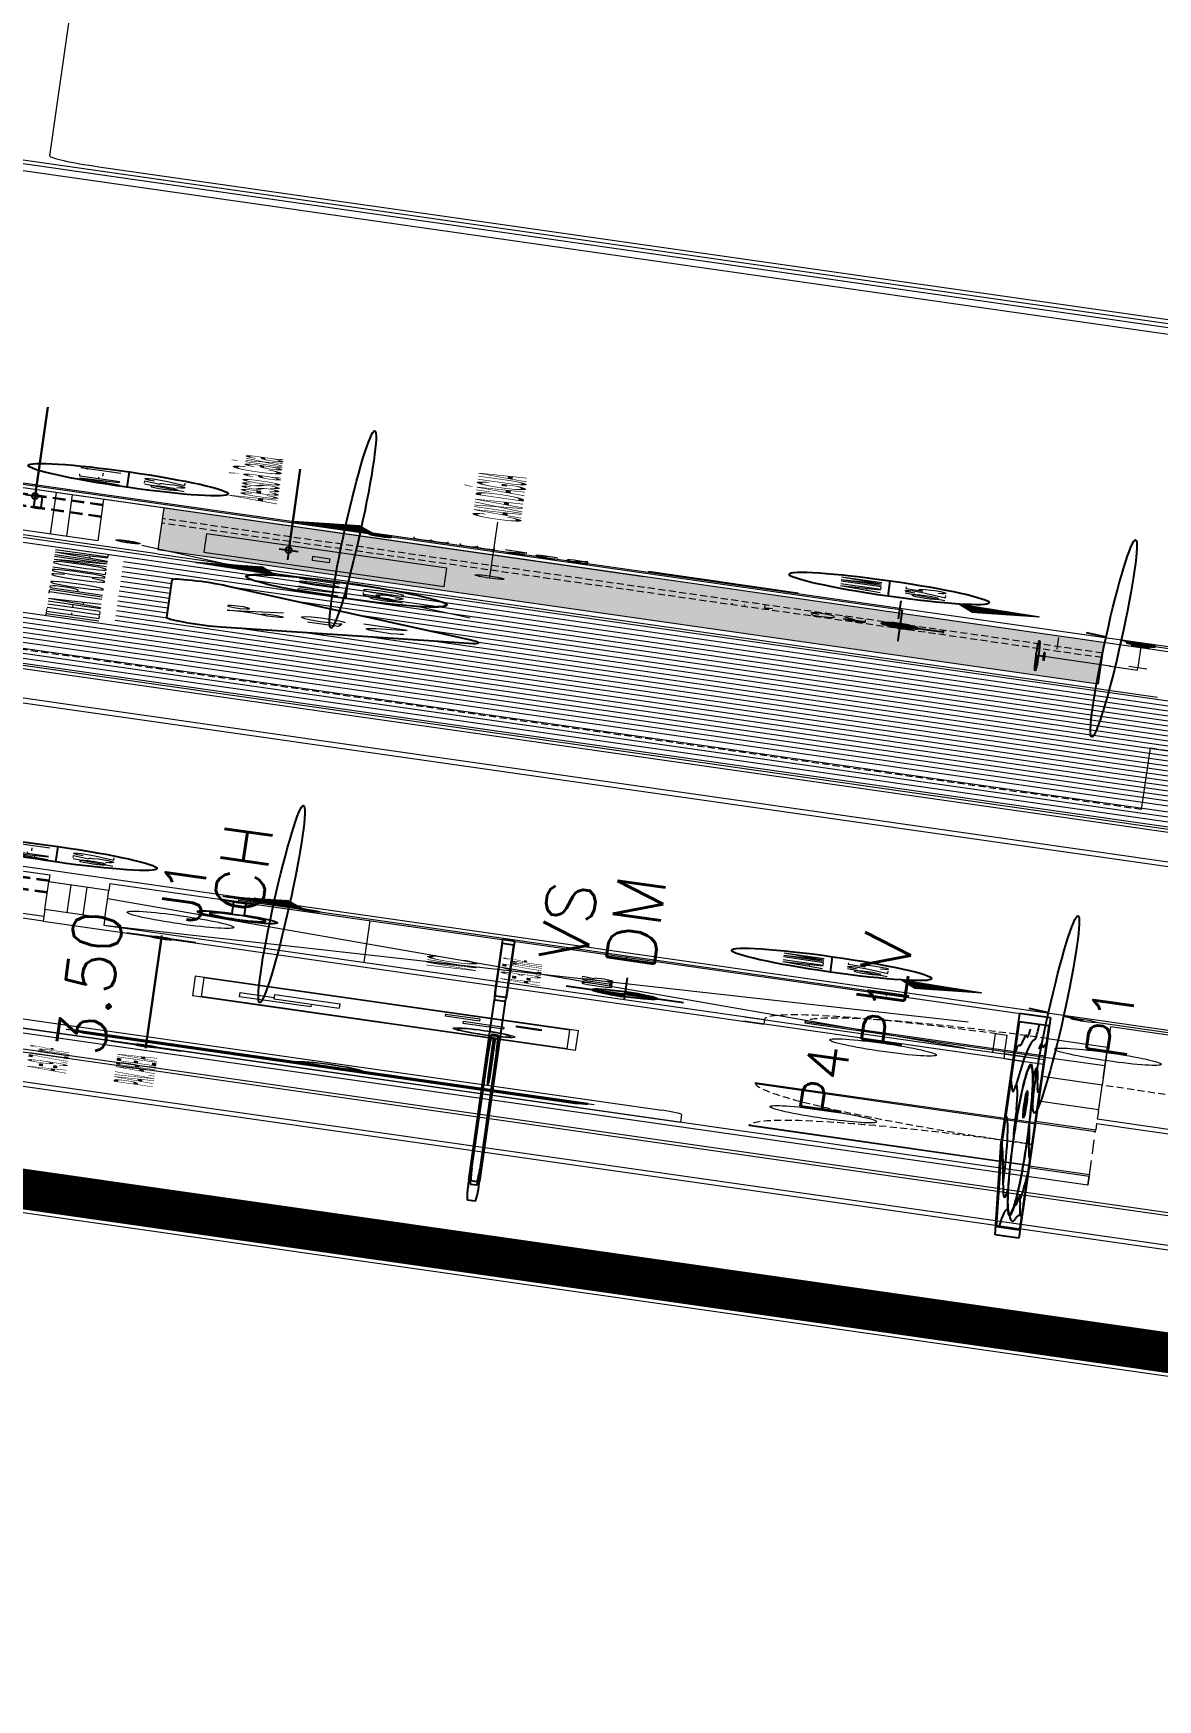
# Model space of a CAD drawing. Header units: millimetres. Extents: x -361192058 to 101130107379, y -14071650034 to 19218552450.
# Drawn here: x -137356.9 to -137191.7, y 42079.4 to 42324.3 of the extents above; entities that cross this region are included whole.
import ezdxf
from ezdxf.enums import TextEntityAlignment as Align

# ---------------------------------------------------------------- set-up
doc = ezdxf.new("R2010")
doc.units = ezdxf.units.MM
doc.header["$LTSCALE"] = 0.5
doc.linetypes.add('HIDDEN', pattern=[0.375, 0.25, -0.125])
doc.linetypes.add('HIDDEN2', pattern=[0.1875, 0.125, -0.0625])
for name, color, linetype in [('02', 2, 'Continuous'), ('08', 8, 'Continuous'), ('3', 3, 'Continuous'), ('ARCO', 7, 'HIDDEN2'), ('CONEXAO_AG_FRIA', 3, 'Continuous'), ('CONEXAO_ESGOTO', 7, 'Continuous'), ('CONEXÃO_HIDRÁULICA', 2, 'Continuous'), ('COTAS', 7, 'Continuous'), ('DETALHE_CONEXAO_EG', 3, 'Continuous'), ('DIVERSOS', 4, 'Continuous'), ('ESQUADRIA', 3, 'Continuous'), ('ESQUADRIAS', 3, 'Continuous'), ('HATCH', 8, 'Continuous'), ('JANELAS_INTERNO', 2, 'Continuous'), ('MOBIL-I', 251, 'Continuous'), ('parede', 2, 'Continuous'), ('PISO', 8, 'Continuous'), ('PORTAS', 3, 'Continuous'), ('proj', 8, 'HIDDEN'), ('PROJEÇÃO', 8, 'HIDDEN2'), ('projeção 02', 7, 'HIDDEN2'), ('SIMBOLOS_AGUA', 3, 'Continuous'), ('texto pequeno', 3, 'Continuous'), ('TEXTO2', 3, 'Continuous'), ('tubulação esg', 4, 'Continuous'), ('TUBULAÇÃO_HIDRÁULICA', 5, 'Continuous'), ('TXT_0', 7, 'Continuous')]:
    doc.layers.add(name, color=color, linetype=linetype)
doc.styles.add('ADITIVOCAD', font='ROMANS.shx')
doc.styles.add('ROMANS', font='romans', dxfattribs={"height": 0.1})
doc.styles.add('SANSSERIF', font='sas_____.pfb', dxfattribs={"height": 1})
doc.styles.get("Standard").update_dxf_attribs({"font": 'txt.shx', "height": 0.12})
doc.dimstyles.new('ESCALA50', dxfattribs={"dimtxt": 0.1, "dimasz": 0.06, "dimexe": 0.18, "dimexo": 0.06, "dimgap": 0.1, "dimtad": 1, "dimzin": 4, "dimdsep": 46, "dimtxsty": 'Standard', "dimblk1": 'BOLA', "dimblk2": 'BOLA', "dimsah": 1, "dimcen": -0.06, "dimse1": 1, "dimse2": 1, "dimclrd": 7, "dimclrt": 3, "dimadec": 0, "dimazin": 0, "dimtfac": 1, "dimtix": 1, "dimtmove": 0, "dimatfit": 3, "dimldrblk": 'BOLA', "dimfxl": 0, "dimtolj": 1, "dimtzin": 4, "dimarcsym": 0})

# ---------------------------------------------------------------- blocks, each defined once
blk = doc.blocks.new('ADC_SETA3')
blk.add_lwpolyline([(-0.3034, 0), (0.3034, 0, 0.668179), (0.3317, 0.0683), (0.0283, 0.3746, 0.414214), (-0.0283, 0.3746), (-0.3317, 0.0683, 0.668179), (-0.3034, 0), (-0.3034, 0)], format="xyb")
blk = doc.blocks.new('BOLA')
for p, q in [((0, -1.435), (0, 1.435)), ((-1.435, 0), (1.435, 0))]:
    blk.add_line(p, q)
blk.add_circle((0, 0), 0.452)
blk = doc.blocks.new('ESCADA')
at = {"layer": '08', "linetype": 'HIDDEN'}
for p, q in [((-0.22, 0.91), (-0.22, 0.6222)), ((-0.2, 0.91), (-0.2, 0.6222)), ((0.2, 0.91), (0.2, 0.6222)), ((0.22, 0.91), (0.22, 0.6222)), ((-0.2, 0.7422), (0.2, 0.7422)), ((-0.2, 0.7222), (0.2, 0.7222)), ((-0.22, 0.6222), (-0.2, 0.6222)), ((0.2, 0.6222), (0.22, 0.6222))]:
    blk.add_line(p, q, dxfattribs=at)
for points in [[(-0.21, 0.7222, 1), (-0.21, 0.7422, 1)], [(0.21, 0.7222, -1), (0.21, 0.7422, -1)]]:
    blk.add_lwpolyline(points, format="xyb", close=True, dxfattribs=at)
for centre in [(-0.21, 0.7322), (0.21, 0.7322)]:
    blk.add_circle(centre, 0.0175, dxfattribs=at)
for radius, start, end in [(0.37, 126.4837, 53.5163), (0.35, 128.9448, 51.0552)]:
    blk.add_arc((0, 0.35), radius, start, end, dxfattribs=at)
blk = doc.blocks.new('Adh_hicol0')
for radius in [0.559, 0.515]:
    blk.add_circle((0, 0), radius)
blk = doc.blocks.new('Adh_cx_j90c')
h = blk.add_hatch()
h.set_pattern_fill('_U', color=256, scale=0.003, angle=45, style=0, double=1)
h.set_pattern_definition([(45, (-6.0733674, -5.0413484), (-0.0021213203, 0.0021213203), []), (135, (-6.0733674, -5.0413484), (-0.0021213203, -0.0021213203), [])])
h.paths.add_polyline_path([(-0.017, 0, 1), (0.017, 0, 1)])
blk.add_lwpolyline([(-0.068, 0.0225), (-0.068, -0.0225), (-0.068, 0), (-0.0359, 0)])
for radius in [0.0359, 0.017]:
    blk.add_circle((0, 0), radius)
blk = doc.blocks.new('ADH_TOR_BOIA')
for points in [[(-0.0103, 0, 1), (0.0103, 0, 1)], [(0.1812, 0), (0.2562, 0, 1)]]:
    blk.add_hatch(color=256).paths.add_polyline_path(points)
blk.add_line((0.0103, 0), (0.2562, 0))
for centre, radius in [((0, 0), 0.0103), ((0.2187, 0), 0.0375)]:
    blk.add_circle(centre, radius)
blk = doc.blocks.new('Adh_acs_rg')
h = blk.add_hatch()
h.set_pattern_fill('_U', color=256, scale=0.002, angle=45, style=0, double=1)
h.set_pattern_definition([(45, (-7.4131718, -5.1711377), (-0.00141421356, 0.00141421356), []), (135, (-7.4131718, -5.1711377), (-0.00141421356, -0.00141421356), [])])
h.paths.add_polyline_path([(-0.046, 0, 1), (0.046, 0, 1)])
for p, q in [((0.0525, 0.1082), (-0.0525, 0.1082)), ((0, 0.046), (0, 0.1082)), ((-0.078, 0.0225), (-0.078, -0.0225)), ((0.078, -0.0225), (0.078, 0.0225)), ((-0.078, 0), (-0.046, 0)), ((0.046, 0), (0.078, 0))]:
    blk.add_line(p, q)
blk.add_circle((0, 0), 0.046)
blk = doc.blocks.new('Adh_BalaoAf')
for p, q in [((0, 0), (0.65, 0)), ((1.8, 0), (1.15, 0))]:
    blk.add_line(p, q)
blk.add_circle((0.9, 0), 0.25)
blk = doc.blocks.new('Adh_Afn')
blk.add_line((-0.25, 0), (0.25, 0))
blk.add_circle((0, 0), 0.25)
at = {"flags": 8}
for tag, p in [('$AF', (0, 0.0703)), ('$DIAM', (0, -0.0909))]:
    blk.add_attdef(tag, text='', height=0.1, dxfattribs=at).set_placement(p, align=Align.MIDDLE)
blk = doc.blocks.new('j90')
at = {"layer": 'CONEXÃO_HIDRÁULICA'}
for p, q in [((-0.075, -0.0225), (-0.075, 0.0225)), ((-0.075, 0), (0, 0)), ((0, 0), (0, -0.075)), ((-0.0225, -0.075), (0.0225, -0.075))]:
    blk.add_line(p, q, dxfattribs=at)
blk = doc.blocks.new('ADC_CHUVEIRO')
for p, q in [((0, 0.045), (0, -0.045)), ((0.03, 0.015), (0, 0.045)), ((0.395, 0.015), (0.03, 0.015)), ((0.03, -0.015), (0.03, 0.015)), ((0, -0.045), (0.03, -0.015)), ((0.03, -0.015), (0.3953, -0.015))]:
    blk.add_line(p, q)
blk.add_circle((0.494, 0.0009), 0.07)
blk.add_arc((0.494, 0.0009), 0.1, 189.1456, 171.891)
blk = doc.blocks.new('Adc_nivelpl')
h = blk.add_hatch()
h.set_pattern_fill('_U', color=256, scale=0.005, angle=45, style=0, double=1)
h.set_pattern_definition([(45, (-5.8772514, -3.5161936), (-0.003535534, 0.003535534), []), (135, (-5.8772514, -3.5161936), (-0.003535534, -0.003535534), [])])
h.paths.add_polyline_path([(0.1954, -0.0865, 0.414214), (0.0865, -0.1954), (0.1954, -0.1954)])
h.paths.add_polyline_path([(0.1954, -0.1954), (0.1954, -0.3043, 0.414214), (0.3043, -0.1954)])
for p, q in [((0.1954, 0), (0.1954, -0.3908)), ((0.8958, -0.1954), (0, -0.1954))]:
    blk.add_line(p, q)
blk.add_circle((0.1954, -0.1954), 0.1089)
at = {"flags": 8}
blk.add_attdef('NIVEL', (0.3642, -0.1501), '', height=0.1, dxfattribs=at)
blk = doc.blocks.new('ADC_VASO_02')
blk.add_lwpolyline([(-0.175, 0.15), (-0.175, 0.6, -0.414214), (-0.125, 0.65), (0.125, 0.65, -0.414214), (0.175, 0.6), (0.175, 0.1496)], format="xyb")
for points in [[(0.1388, 0.2754, -0.414214), (0.0988, 0.2354), (-0.0948, 0.2354, -0.414214), (-0.1348, 0.2754), (-0.1348, 0.5704, -0.414214), (-0.0948, 0.6104), (0.0988, 0.6104, -0.414214), (0.1388, 0.5704)], [(0.1303, 0.2754, -0.414214), (0.0988, 0.2439), (-0.0948, 0.2439, -0.414214), (-0.1263, 0.2754), (-0.1263, 0.5704, -0.414214), (-0.0948, 0.6019), (0.0988, 0.6019, -0.414214), (0.1303, 0.5704)], [(-0.17, 0.15, 0.414214), (-0.2, 0.12), (-0.2, 0), (0.2, 0), (0.2, 0.12, 0.414214), (0.17, 0.15)], [(-0.17, 0.14, 0.414214), (-0.19, 0.12), (-0.19, 0.01), (0.19, 0.01), (0.19, 0.12, 0.414214), (0.17, 0.14)]]:
    blk.add_lwpolyline(points, format="xyb", close=True)
blk.add_lwpolyline([(0.0363, 0.2439), (0.0363, 0.3375), (-0.0344, 0.3375), (-0.0344, 0.2439)])
blk.add_arc((0.0009, 0.3215), 0.0388, 24.3951, 155.6049)
blk = doc.blocks.new('ADC_LAV_05')
for p, q in [((0, 0), (0, 0.55)), ((0, 0.55), (0.7704, 0.55)), ((0.7704, 0.55), (1, 0.3206)), ((0.02, 0.53), (0.7621, 0.53)), ((0.02, 0.02), (0.02, 0.53)), ((0.7621, 0.53), (0.98, 0.3123)), ((0.98, 0.02), (0.98, 0.3123)), ((1, 0), (1, 0.3206)), ((0, 0), (1, 0)), ((0.02, 0.02), (0.98, 0.02))]:
    blk.add_line(p, q)
for points in [[(0.4062, 0.1206, 0.083485), (0.4944, 0.1354, 0.090959), (0.566, 0.1759, 0.104004), (0.6157, 0.239, 0.115577), (0.6322, 0.3095, 0.115577), (0.6157, 0.38, 0.104004), (0.566, 0.443, 0.090959), (0.4944, 0.4835, 0.083485), (0.4062, 0.4983, 0.083485), (0.3179, 0.4835, 0.090959), (0.2463, 0.443, 0.104004), (0.1966, 0.38, 0.115577), (0.1801, 0.3095, 0.115577), (0.1966, 0.239, 0.104004), (0.2463, 0.1759, 0.090959), (0.3179, 0.1354, 0.083485)], [(0.4062, 0.1248, 0.083485), (0.493, 0.1394, 0.090959), (0.5633, 0.1791, 0.104004), (0.6119, 0.2408, 0.115577), (0.628, 0.3095, 0.115577), (0.6119, 0.3781, 0.104004), (0.5633, 0.4398, 0.090959), (0.493, 0.4795, 0.083485), (0.4062, 0.4941, 0.083485), (0.3193, 0.4795, 0.090959), (0.249, 0.4398, 0.104004), (0.2004, 0.3781, 0.115577), (0.1843, 0.3095, 0.115577), (0.2004, 0.2408, 0.104004), (0.249, 0.1791, 0.090959), (0.3193, 0.1394, 0.083485)]]:
    blk.add_lwpolyline(points, format="xyb", close=True)
for radius in [0.0339, 0.025]:
    blk.add_circle((0.4055, 0.2206), radius)
for centre, radius, start, end in [((0.0559, 1.3962), 0.9039, 267.7229, 278.9638), ((0.2875, -0.0718), 0.5823, 78.2401, 98.9638), ((0.4995, 0.9177), 0.4342, 269.3247, 295.8903), ((0.76, 0.3809), 0.1624, 113.3641, 115.8903), ((0.2201, 0.1636), 0.3026, 106.3243, 131.3792), ((0.0552, 0.402), 0.0926, 41.3487, 101.8141), ((0.1665, 0.4999), 0.0556, 221.3487, 297.4318), ((0.2605, 0.3465), 0.1245, 78.9955, 123.3333), ((0.6508, 0.2793), 0.1756, 56.1908, 116.2902), ((1.1381, 1.007), 0.7001, 236.1908, 255.5369), ((0.9639, 0.4778), 0.2217, 193.7216, 269.9715), ((0.0206, 0.2349), 0.1168, 49.9343, 90.2724), ((0.3586, 0.6369), 0.4085, 229.9343, 244.0853), ((0.5983, 0.255), 0.0641, 344.5869, 58.1135), ((0.6184, 0.1896), 0.0639, 49.2661, 86.8336), ((0.7799, 0.3241), 0.1475, 215.7175, 274.1895), ((0.0641, 0.1144), 0.0713, 44.7702, 118.1843), ((0.363, 0.8774), 0.8206, 280.1922, 301.4107), ((0.8604, 0.032), 0.1609, 66.126, 115.6626), ((0.9822, 0.3072), 0.1401, 246.126, 269.1113), ((0.2056, 0.2549), 0.1281, 224.7702, 306.3582), ((0.8722, 0.3475), 0.2696, 267.8834, 293.5615), ((-0.0155, 0.2328), 0.1744, 281.75, 286.3843), ((0.0957, -0.1456), 0.22, 78.1029, 106.3843), ((0.1688, 0.2014), 0.1346, 258.1029, 296.1994), ((0.4585, -0.1421), 0.2131, 111.0015, 130.4729), ((0.3613, 0.8866), 0.83, 271.4321, 280.1922), ((0.6495, -0.0622), 0.1173, 74.3079, 124.9939), ((0.688, 0.2406), 0.19, 267.9474, 289.2677), ((0.8511, -0.2259), 0.3042, 87.8834, 109.2677)]:
    blk.add_arc(centre, radius, start, end)
for points in [[(0.2584, 0.4524), (0.2647, 0.4406), (0.2777, 0.465), (0.2797, 0.4531)], [(0.2777, 0.465), (0.2797, 0.4531), (0.2886, 0.471), (0.2899, 0.4611)], [(0.2886, 0.471), (0.2899, 0.4611), (0.3035, 0.4779), (0.2965, 0.4664)], [(0.3035, 0.4779), (0.2965, 0.4664), (0.3178, 0.4833), (0.3049, 0.4731)], [(0.2049, 0.3949), (0.2213, 0.3828), (0.2176, 0.4133), (0.2336, 0.4041)], [(0.2176, 0.4133), (0.2336, 0.4041), (0.231, 0.4287), (0.2403, 0.4137)], [(0.231, 0.4287), (0.2403, 0.4137), (0.2433, 0.4404), (0.2513, 0.4271)], [(0.2433, 0.4404), (0.2513, 0.4271), (0.2584, 0.4524), (0.2647, 0.4406)], [(0.19, 0.3646), (0.2108, 0.3551), (0.1966, 0.38), (0.2152, 0.3688)], [(0.1966, 0.38), (0.2152, 0.3688), (0.2049, 0.3949), (0.2213, 0.3828)], [(0.1808, 0.324), (0.205, 0.3144), (0.1821, 0.3345), (0.2054, 0.3236)], [(0.1821, 0.3345), (0.2054, 0.3236), (0.1859, 0.352), (0.2075, 0.3406)], [(0.1859, 0.352), (0.2075, 0.3406), (0.19, 0.3646), (0.2108, 0.3551)], [(0.1801, 0.311), (0.2052, 0.3059), (0.1808, 0.324), (0.205, 0.3144)], [(0.1806, 0.2975), (0.2057, 0.2976), (0.1801, 0.311), (0.2052, 0.3059)], [(0.1813, 0.2898), (0.2072, 0.2867), (0.1806, 0.2975), (0.2057, 0.2976)], [(0.1847, 0.2717), (0.2109, 0.2698), (0.1816, 0.2882), (0.2076, 0.2844)], [(0.1894, 0.2561), (0.2133, 0.2622), (0.1847, 0.2717), (0.2109, 0.2698)], [(0.1979, 0.2364), (0.216, 0.2547), (0.1894, 0.2561), (0.2133, 0.2622)], [(0.2064, 0.2215), (0.2209, 0.2436), (0.1979, 0.2364), (0.216, 0.2547)], [(0.2176, 0.2056), (0.222, 0.2413), (0.2064, 0.2215), (0.2209, 0.2436)], [(0.2303, 0.1909), (0.2314, 0.2247), (0.2176, 0.2056), (0.222, 0.2413)], [(0.2433, 0.1785), (0.2403, 0.2118), (0.2303, 0.1909), (0.2314, 0.2247)], [(0.2571, 0.1674), (0.2482, 0.202), (0.2433, 0.1785), (0.2403, 0.2118)], [(0.2632, 0.1631), (0.2567, 0.1927), (0.2571, 0.1674), (0.2482, 0.202)], [(0.2742, 0.156), (0.2627, 0.1868), (0.2632, 0.1631), (0.2567, 0.1927)], [(0.2851, 0.1498), (0.2729, 0.1778), (0.2742, 0.156), (0.2627, 0.1868)], [(0.2956, 0.1445), (0.2839, 0.1687), (0.2851, 0.1498), (0.2729, 0.1778)], [(0.3256, 0.1339), (0.2928, 0.1613), (0.2956, 0.1445), (0.2839, 0.1687)], [(0.2966, 0.144), (0.3256, 0.1339), (0.2964, 0.1441), (0.3254, 0.133)], [(0.2964, 0.1441), (0.3254, 0.133), (0.3256, 0.1339), (0.3279, 0.1322)]]:
    blk.add_solid(points)
blk = doc.blocks.new('*D1652')
at = {"layer": 'Defpoints', "color": 0, "transparency": 16777216}
for p in [(4235.5794, 2469.3491), (4235.5794, 2469.3491), (4239.0794, 2469.3491)]:
    blk.add_point(p, dxfattribs=at)
at = {"layer": 'DIVERSOS', "color": 7, "lineweight": -2, "transparency": 16777216}
blk.add_line((4239.0194, 2469.3491), (4235.6394, 2469.3491), dxfattribs=at)
at = {"layer": 'DIVERSOS', "color": 7, "lineweight": -2, "transparency": 16777216, "xscale": 0.06, "yscale": 0.06, "zscale": 0.06, "rotation": 180}
blk.add_blockref('BOLA', (4235.5794, 2469.3491), dxfattribs=at)
at = {"layer": 'DIVERSOS', "color": 7, "lineweight": -2, "transparency": 16777216, "xscale": 0.06, "yscale": 0.06, "zscale": 0.06}
blk.add_blockref('BOLA', (4239.0794, 2469.3491), dxfattribs=at)
at = {"layer": 'DIVERSOS', "color": 3, "lineweight": 18, "transparency": 16777216, "insert": (4237.3294, 2469.5091), "char_height": 0.12, "attachment_point": 5}
blk.add_mtext('\\A1;3.50', dxfattribs=at)
blk = doc.blocks.new('APROVADO QUADRA 21.2 MBVII')
at = {"layer": 'DIVERSOS', "lineweight": 18}
h = blk.add_hatch(dxfattribs=at)
h.set_pattern_fill('AR-CONC', color=8, scale=0.002, style=0)
h.set_pattern_definition([(50, (2881.668, 1171.2343), (0.36436934, -0.03187817), [0.0381, -0.4191]), (355, (2881.668, 1171.2343), (-0.07048565, 0.382113286), [0.03048, -0.33528]), (100.451, (2881.69837, 1171.23164), (0.293885003, 0.350233376), [0.03238, -0.35618]), (46.1842, (2881.668, 1171.3359), (0.54215808, -0.08408466), [0.05715, -0.62865]), (96.6356, (2881.7132, 1171.3289), (0.47480847, 0.49485111), [0.04857, -0.53427]), (351.184, (2881.668, 1171.3359), (0.47480921, 0.49485024), [0.04572, -0.50292]), (21, (2881.7188, 1171.3105), (0.30322976, -0.204531037), [0.0381, -0.4191]), (326, (2881.7188, 1171.3105), (0.12360406, 0.36837593), [0.03048, -0.33528]), (71.4514, (2881.74407, 1171.29346), (0.42683298, 0.163845715), [0.03238, -0.35618]), (37.5, (2881.668, 1171.2343), (0.0061772065, 0.169110078), [0, -0.331216, 0, -0.34036, 0, -0.33655]), (7.5, (2881.668, 1171.2343), (0.133639325, 0.20036115), [0, -0.194056, 0, -0.323596, 0, -0.12827]), (327.5, (2881.55472, 1171.2343), (0.27118119, -0.011457488), [0, -0.127, 0, -0.39624, 0, -0.52578]), (317.5, (2881.50392, 1171.2343), (0.296258363, 0.050852982), [0, -0.1651, 0, -0.263144, 0, -0.37338])])
h.paths.add_polyline_path([(4252.7712, 2469.4943), (4252.7712, 2467.1443), (4251.4212, 2467.1443), (4251.4212, 2469.4943)])
edge = h.paths.add_edge_path(flags=17)
edge.add_line((4252.7712, 2469.4943), (4252.5462, 2469.4943))
at = {"layer": 'HATCH', "lineweight": 18}
h = blk.add_hatch(dxfattribs=at)
h.set_pattern_fill('LINE,_O', color=256, scale=0.001, angle=337.2881)
h.set_pattern_definition([(337.28811485, (2017.747257, 2332.3506027), (0.0012258592473, 0.002928804211), [])])
h.paths.add_polyline_path([(4251.3472, 2469.2324), (4251.1839, 2469.3985), (4251.1449, 2469.197)])
h = blk.add_hatch(dxfattribs=at)
h.set_pattern_fill('LINE,_O', color=256, scale=0.001, angle=-21.5112)
h.set_pattern_definition([(338.48882318, (2010.6113176, 2285.3954518), (0.001164217631, 0.002953848728), [])])
h.paths.add_polyline_path([(4240.8524, 2469.0518), (4240.6858, 2469.2145), (4240.651, 2469.0121)])
h = blk.add_hatch(dxfattribs=at)
h.set_pattern_fill('LINE,_O', color=256, scale=0.001, angle=-21.5112)
h.set_pattern_definition([(338.48882318, (2022.846476, 2285.3521848), (0.001164217631, 0.002953848728), [])])
h.paths.add_polyline_path([(4253.0876, 2469.0086), (4252.9209, 2469.1712), (4252.8862, 2468.9689)])
h = blk.add_hatch(dxfattribs=at)
h.set_pattern_fill('LINE,_O', color=256, scale=0.001, angle=157.2881)
h.set_pattern_definition([(157.28811485, (6474.508821, 2604.3688427), (-0.0012258592473, -0.002928804211), [])])
h.paths.add_polyline_path([(4240.9089, 2467.487), (4241.0721, 2467.3209), (4241.1111, 2467.5225)])
h = blk.add_hatch(dxfattribs=at)
h.set_pattern_fill('LINE,_O', color=256, scale=0.001, angle=157.2881)
h.set_pattern_definition([(157.28811485, (6486.7229517, 2604.3593974), (-0.0012258592473, -0.002928804211), [])])
h.paths.add_polyline_path([(4253.1231, 2467.4776), (4253.2863, 2467.3115), (4253.3253, 2467.513)])
at = {"color": 8, "lineweight": 18}
for p, q in [((4239.3425, 2467.7443), (4239.3125, 2467.7443)), ((4239.3125, 2467.7443), (4239.3125, 2467.1443)), ((4239.3425, 2467.1443), (4239.3425, 2467.7443)), ((4239.3125, 2467.1443), (4239.3425, 2467.1443))]:
    blk.add_line(p, q, dxfattribs=at)
at = {"layer": '02', "color": 8, "lineweight": 18}
for p, q in [((4239.8294, 2467.2743), (4239.2294, 2467.2743)), ((4239.2294, 2467.2443), (4239.8294, 2467.2443)), ((4239.8294, 2467.2443), (4239.8294, 2467.2743)), ((4247.6212, 2466.9943), (4249.6212, 2466.9943))]:
    blk.add_line(p, q, dxfattribs=at)
at = {"layer": '02', "lineweight": 18}
blk.add_lwpolyline([(4229.7208, 2438.8395), (4290.9208, 2438.8395), (4290.9208, 2483.3895), (4229.7208, 2483.3895)], close=True, dxfattribs=at)
at = {"layer": '02', "lineweight": 18, "const_width": 0.1}
blk.add_lwpolyline([(4230.4708, 2439.5895), (4290.1708, 2439.5895), (4290.1708, 2482.6395), (4230.4708, 2482.6395)], close=True, dxfattribs=at)
at = {"layer": '02', "color": 5, "lineweight": 18}
for centre, radius in [((4240.6322, 2468.9977), 0.0284), ((4240.6515, 2467.0628), 0.0313)]:
    blk.add_circle(centre, radius, dxfattribs=at)
at = {"layer": 'ARCO', "color": 8, "lineweight": 18}
for centre, radius, start, end in [((4239.2294, 2467.2443), 0.6, 360, 90), ((4239.3125, 2467.1443), 0.6, 360, 90), ((4237.8794, 2466.9943), 0.8, 270, 0)]:
    blk.add_arc(centre, radius, start, end, dxfattribs=at)
at = {"layer": 'CONEXAO_ESGOTO', "lineweight": 18}
for p, q in [((4252.9437, 2467.9105), (4252.9437, 2468.2848)), ((4252.7144, 2467.2577), (4252.3401, 2467.2577))]:
    blk.add_line(p, q, dxfattribs=at)
for points in [[(4252.9437, 2468.2848), (4252.9061, 2468.1087), (4252.9812, 2468.1087)], [(4252.3401, 2467.2577), (4252.5162, 2467.2202), (4252.5162, 2467.2952)]]:
    blk.add_solid(points, dxfattribs=at)
at = {"layer": 'CONEXÃO_HIDRÁULICA', "lineweight": 18}
blk.add_line((4252.1166, 2467.0759), (4252.1166, 2467.0309), dxfattribs=at)
blk.add_lwpolyline([(4252.0161, 2467.1214), (4252.0611, 2467.1214), (4252.0386, 2467.1214), (4252.0386, 2467.0534), (4252.1166, 2467.0534)], dxfattribs=at)
at = {"layer": 'DETALHE_CONEXAO_EG', "lineweight": 18}
for radius in [0.03, 0.0275]:
    blk.add_circle((4251.5245, 2469.5697), radius, dxfattribs=at)
for centre, radius, start, end in [((4251.5245, 2469.5697), 0.025, 0.1014, 180.0974), ((4251.512, 2469.5641), 0.0137, 24.1256, 156.0732), ((4251.5245, 2469.5697), 0.025, 180.1001, 0.0961), ((4251.537, 2469.5753), 0.0137, 204.1256, 336.0732)]:
    blk.add_arc(centre, radius, start, end, dxfattribs=at)
at = {"layer": 'DIVERSOS', "color": 8, "lineweight": 18}
for p, q in [((4245.9212, 2456.1443), (4245.9212, 2478.7443)), ((4246.0712, 2456.6443), (4246.0712, 2478.7443)), ((4251.4212, 2469.7618), (4252.7712, 2469.7618)), ((4251.4212, 2469.7218), (4252.7712, 2469.7218)), ((4239.4544, 2469.6443), (4240.3544, 2469.6443)), ((4239.4544, 2469.4943), (4240.3544, 2469.4943))]:
    blk.add_line(p, q, dxfattribs=at)
at = {"layer": 'DIVERSOS', "lineweight": 18}
for p, q in [((4251.4829, 2469.5349), (4251.1449, 2469.197)), ((4252.8862, 2468.9689), (4252.9209, 2469.1712)), ((4250.653, 2468.7051), (4250.7914, 2468.8434)), ((4241.1111, 2467.5225), (4241.0721, 2467.3209)), ((4253.3253, 2467.513), (4253.2863, 2467.3115))]:
    blk.add_line(p, q, dxfattribs=at)
for points in [[(4252.8862, 2468.9689), (4253.0876, 2469.0086), (4252.9209, 2469.1712)], [(4241.1111, 2467.5225), (4240.9089, 2467.487), (4241.0721, 2467.3209)], [(4253.3253, 2467.513), (4253.1231, 2467.4776), (4253.2863, 2467.3115)]]:
    blk.add_lwpolyline(points, dxfattribs=at)
at = {"layer": 'DIVERSOS', "color": 8, "lineweight": 18}
blk.add_lwpolyline([(4251.7735, 2469.1118), (4251.9054, 2469.1118), (4251.9054, 2469.0697), (4251.7735, 2469.0697)], close=True, dxfattribs=at)
at = {"layer": 'DIVERSOS', "lineweight": 18}
blk.add_circle((4250.9682, 2469.0202), 0.25, dxfattribs=at)
at = {"layer": 'ESQUADRIA', "color": 8, "lineweight": 18}
for p, q in [((4240.3544, 2469.5893), (4239.4544, 2469.5893)), ((4240.3544, 2469.5493), (4239.4544, 2469.5493))]:
    blk.add_line(p, q, dxfattribs=at)
at = {"layer": 'ESQUADRIAS', "color": 8, "lineweight": 18}
for p, q in [((4252.9212, 2478.7443), (4252.9212, 2463.7443)), ((4247.1212, 2472.7943), (4247.1212, 2466.4943)), ((4251.2712, 2469.4943), (4251.2712, 2470.9443)), ((4251.4212, 2469.6443), (4251.4212, 2470.7943)), ((4252.7712, 2470.7943), (4252.7712, 2468.1443)), ((4252.7712, 2470.1443), (4252.7712, 2468.2943)), ((4252.7712, 2470.1443), (4252.7712, 2468.2943)), ((4252.7712, 2469.6443), (4251.4212, 2469.6443)), ((4252.7712, 2469.6443), (4252.5462, 2469.6443)), ((4251.2712, 2469.4943), (4251.2712, 2466.9943)), ((4252.7712, 2469.4943), (4251.4212, 2469.4943)), ((4251.4212, 2469.4943), (4251.4212, 2467.1443)), ((4252.7712, 2468.1443), (4252.7712, 2464.4443)), ((4252.7712, 2467.1443), (4251.4212, 2467.1443))]:
    blk.add_line(p, q, dxfattribs=at)
blk.add_lwpolyline([(4251.5394, 2468.78), (4252.1394, 2468.78), (4252.1394, 2469.38), (4251.5394, 2469.38)], close=True, dxfattribs=at)
for points in [[(4239.2294, 2467.8943), (4239.2294, 2467.8443), (4239.0794, 2467.8443), (4239.0794, 2467.8943)], [(4239.2294, 2467.1943), (4239.2294, 2467.2443), (4239.0794, 2467.2443), (4239.0794, 2467.1943)], [(4237.8294, 2466.9943), (4237.8794, 2466.9943), (4237.8794, 2467.1443), (4237.8294, 2467.1443)], [(4238.7294, 2466.9943), (4238.6794, 2466.9943), (4238.6794, 2467.1443), (4238.7294, 2467.1443)], [(4239.2625, 2467.1443), (4239.3125, 2467.1443), (4239.3125, 2466.9943), (4239.2625, 2466.9943)], [(4239.9625, 2467.1443), (4239.9125, 2467.1443), (4239.9125, 2466.9943), (4239.9625, 2466.9943)]]:
    blk.add_lwpolyline(points, dxfattribs=at)
at = {"layer": 'HATCH', "color": 8, "lineweight": 18}
for p, q in [((4247.85, 2466.4943), (4247.85, 2478.4943)), ((4248.0087, 2466.4943), (4248.0087, 2478.4943)), ((4248.1675, 2466.4943), (4248.1675, 2478.4943)), ((4248.3262, 2466.4943), (4248.3262, 2478.4943)), ((4248.485, 2466.4943), (4248.485, 2478.4943)), ((4248.6437, 2466.4943), (4248.6437, 2478.4943)), ((4248.8025, 2466.4943), (4248.8025, 2478.4943)), ((4247.1825, 2466.4943), (4247.1825, 2477.3443)), ((4247.3412, 2466.4943), (4247.3412, 2477.3443)), ((4247.5, 2466.4943), (4247.5, 2477.3443)), ((4247.6587, 2466.4943), (4247.6587, 2477.3443)), ((4247.0212, 2472.7943), (4247.0212, 2466.3943)), ((4251.025, 2469.2899), (4251.025, 2472.7486)), ((4251.1837, 2469.2899), (4251.1837, 2472.7486)), ((4248.9612, 2466.4943), (4248.9612, 2469.5737)), ((4249.12, 2466.4943), (4249.12, 2469.5737)), ((4249.2787, 2469.4462), (4249.2787, 2469.5737)), ((4249.4375, 2469.4488), (4249.4375, 2469.5737)), ((4249.5962, 2469.4488), (4249.5962, 2469.5737)), ((4249.755, 2469.4488), (4249.755, 2469.5737)), ((4249.9137, 2469.4488), (4249.9137, 2469.5737)), ((4250.0725, 2469.4488), (4250.0725, 2469.5737)), ((4250.2312, 2469.4488), (4250.2312, 2469.5737)), ((4250.39, 2469.4488), (4250.39, 2469.5737)), ((4250.5487, 2469.4404), (4250.5487, 2469.5737)), ((4250.7075, 2469.2899), (4250.7075, 2469.5737)), ((4250.8662, 2469.2899), (4250.8662, 2469.5737)), ((4249.2787, 2463.1443), (4249.2787, 2469.276)), ((4250.5487, 2469.2899), (4250.5487, 2469.2912)), ((4250.5487, 2463.1443), (4250.5487, 2469.2899)), ((4250.7075, 2463.1443), (4250.7075, 2469.2899)), ((4250.8662, 2463.1443), (4250.8662, 2469.2899)), ((4251.025, 2463.1443), (4251.025, 2469.2899)), ((4251.1837, 2463.1443), (4251.1837, 2469.2899)), ((4249.4375, 2463.1443), (4249.4375, 2469.1157)), ((4250.39, 2463.1443), (4250.39, 2469.1309)), ((4249.5962, 2463.1443), (4249.5962, 2468.9554)), ((4250.2312, 2463.1443), (4250.2312, 2468.9707)), ((4250.0725, 2463.1443), (4250.0725, 2468.8104)), ((4249.755, 2463.1443), (4249.755, 2468.7952)), ((4249.9137, 2463.1443), (4249.9137, 2468.6766)), ((4253.8338, 2468.672), (4252.0489, 2468.672))]:
    blk.add_line(p, q, dxfattribs=at)
blk.add_circle((4252.0489, 2468.672), 0.0364, dxfattribs=at)
at = {"layer": 'JANELAS_INTERNO', "color": 8, "lineweight": 18}
blk.add_line((4235.4294, 2466.9943), (4235.7294, 2466.9943), dxfattribs=at)
at = {"layer": 'MOBIL-I', "color": 8, "lineweight": 18}
for p, q in [((4235.5794, 2469.7684), (4235.5794, 2468.0138)), ((4235.8794, 2469.7184), (4235.8794, 2468.0638)), ((4237.3842, 2468.2955), (4237.3842, 2469.253)), ((4238.0254, 2469.253), (4237.3842, 2469.253)), ((4237.4055, 2468.3169), (4237.4055, 2469.2317)), ((4238.004, 2469.2317), (4237.4055, 2469.2317)), ((4238.004, 2468.3169), (4238.004, 2469.2317)), ((4238.0254, 2468.2955), (4238.0254, 2469.253)), ((4237.5657, 2469.137), (4237.7048, 2469.137)), ((4237.5657, 2468.9592), (4237.5657, 2469.137)), ((4237.7048, 2469.137), (4237.7048, 2469.052)), ((4237.6507, 2468.8896), (4237.6507, 2469.052)), ((4237.6507, 2469.052), (4237.7975, 2469.052)), ((4237.7975, 2469.052), (4237.7975, 2468.8896)), ((4237.6585, 2468.9592), (4237.5735, 2468.9592)), ((4237.8054, 2468.8896), (4237.6585, 2468.8896)), ((4237.8826, 2468.5415), (4237.8826, 2468.6266)), ((4237.8904, 2468.6266), (4237.96, 2468.6266)), ((4237.9521, 2468.6266), (4237.9521, 2468.5415)), ((4237.7357, 2468.5802), (4237.8053, 2468.5802)), ((4237.7357, 2468.4797), (4237.7357, 2468.5802)), ((4237.8053, 2468.5802), (4237.8053, 2468.4797)), ((4237.9521, 2468.5415), (4237.8826, 2468.5415)), ((4237.8053, 2468.4797), (4237.7357, 2468.4797)), ((4237.8594, 2468.4487), (4237.898, 2468.4487)), ((4237.8594, 2468.3869), (4237.8594, 2468.4487)), ((4237.898, 2468.4487), (4237.898, 2468.3869)), ((4237.898, 2468.3869), (4237.8594, 2468.3869)), ((4237.4055, 2468.3169), (4238.004, 2468.3169)), ((4237.3842, 2468.2955), (4238.0254, 2468.2955)), ((4235.8294, 2468.0138), (4235.5794, 2468.0138)), ((4238.9054, 2466.9943), (4240.4099, 2466.9943))]:
    blk.add_line(p, q, dxfattribs=at)
for points in [[(4235.6907, 2469.5042), (4235.7213, 2469.5348), (4235.7213, 2468.2474), (4235.6907, 2468.2779)], [(4235.7213, 2469.5348), (4235.7365, 2469.5348), (4235.7365, 2468.2474), (4235.7213, 2468.2474)], [(4235.7365, 2469.55), (4235.7518, 2469.55), (4235.7518, 2468.2321), (4235.7365, 2468.2321)], [(4235.7518, 2469.5348), (4235.7569, 2469.5348), (4235.7569, 2468.2474), (4235.7518, 2468.2474)]]:
    blk.add_lwpolyline(points, close=True, dxfattribs=at)
for radius in [0.0773, 0.0666]:
    blk.add_circle((4237.5347, 2468.5261), radius, dxfattribs=at)
for centre, radius, start, end in [((4235.7365, 2468.8911), 0.0865, 283.6119, 76.3885), ((4235.7365, 2468.8911), 0.0763, 285.4698, 74.5306), ((4235.8294, 2468.0638), 0.05, 270.0002, 0.0002)]:
    blk.add_arc(centre, radius, start, end, dxfattribs=at)
at = {"layer": 'parede', "color": 8, "lineweight": 18}
for p, q in [((4233.7294, 2456.1443), (4233.7294, 2481.1443)), ((4240.7294, 2481.1443), (4240.7294, 2456.1443)), ((4233.8794, 2456.6443), (4233.8794, 2474.0943)), ((4240.5794, 2470.7943), (4240.5794, 2469.6443)), ((4235.4294, 2466.9943), (4235.4294, 2470.6379)), ((4235.5794, 2467.1443), (4235.5794, 2470.6379)), ((4239.0794, 2469.6443), (4239.0794, 2467.8443)), ((4239.4544, 2469.6443), (4239.0794, 2469.6443)), ((4239.4544, 2469.4943), (4239.4544, 2469.6443)), ((4240.5794, 2469.6443), (4240.3544, 2469.6443)), ((4240.3544, 2469.4943), (4240.3544, 2469.6443)), ((4239.4544, 2469.4943), (4239.2294, 2469.4943)), ((4239.2294, 2469.4943), (4239.2294, 2467.8443)), ((4240.5794, 2469.4943), (4240.3544, 2469.4943)), ((4240.5794, 2469.4943), (4240.5794, 2467.1443)), ((4252.7712, 2469.4943), (4252.5462, 2469.4943)), ((4239.2294, 2467.8443), (4239.0794, 2467.8443)), ((4239.0794, 2467.2443), (4239.0794, 2467.1443)), ((4239.2294, 2467.2443), (4239.0794, 2467.2443)), ((4239.2294, 2467.2443), (4239.2294, 2467.1443)), ((4235.7294, 2467.1443), (4235.5794, 2467.1443)), ((4235.7294, 2467.1443), (4235.7294, 2466.9943)), ((4237.6294, 2467.1443), (4237.2294, 2467.1443)), ((4237.2294, 2467.1443), (4237.2294, 2466.9943)), ((4237.6294, 2467.1443), (4237.7794, 2467.1443)), ((4237.8794, 2467.1443), (4237.7794, 2467.1443)), ((4237.8794, 2466.9943), (4237.8794, 2467.1443)), ((4239.0794, 2467.1443), (4238.6794, 2467.1443)), ((4238.6794, 2466.9943), (4238.6794, 2467.1443)), ((4240.5794, 2467.1443), (4239.2294, 2467.1443)), ((4239.3125, 2467.1443), (4239.3125, 2466.9943)), ((4239.9125, 2467.1443), (4239.9125, 2466.9943)), ((4235.7294, 2466.9943), (4235.4294, 2466.9943)), ((4237.4344, 2466.9943), (4237.2294, 2466.9943)), ((4237.4344, 2466.9943), (4237.4344, 2463.6443)), ((4237.8294, 2466.9943), (4237.5844, 2466.9943)), ((4237.5844, 2466.9943), (4237.5844, 2463.7943)), ((4240.5794, 2466.9943), (4238.6794, 2466.9943)), ((4240.5794, 2466.9943), (4240.5794, 2463.7943))]:
    blk.add_line(p, q, dxfattribs=at)
at = {"layer": 'parede', "color": 7, "lineweight": 18}
for p, q in [((4262.8536, 2478.5592), (4262.8536, 2466.0319)), ((4263.4415, 2469.8965), (4272.4754, 2469.8965)), ((4263.3177, 2469.7728), (4263.3177, 2466.0319))]:
    blk.add_line(p, q, dxfattribs=at)
blk.add_arc((4263.4415, 2469.7728), 0.1238, 90, 180, dxfattribs=at)
at = {"layer": 'PISO', "color": 8, "lineweight": 18}
for p, q in [((4234.9294, 2473.2943), (4234.9294, 2466.4943)), ((4234.8294, 2472.6943), (4234.8294, 2466.3943)), ((4239.0794, 2469.6443), (4239.0794, 2470.7943)), ((4239.2294, 2469.6443), (4239.2294, 2470.7943)), ((4239.2294, 2467.3443), (4240.0794, 2469.4943)), ((4239.2294, 2469.4943), (4240.0794, 2467.3443)), ((4239.2294, 2468.8443), (4240.5794, 2468.8443)), ((4239.0794, 2467.1943), (4239.0794, 2467.8943)), ((4239.2294, 2467.8943), (4239.2294, 2467.1943)), ((4237.8294, 2467.1443), (4238.7294, 2467.1443)), ((4239.9625, 2467.1443), (4239.2625, 2467.1443)), ((4237.8294, 2466.9943), (4238.7294, 2466.9943)), ((4239.2625, 2466.9943), (4239.9625, 2466.9943))]:
    blk.add_line(p, q, dxfattribs=at)
for centre in [(4239.7447, 2469.3089), (4236.4873, 2467.6665), (4238.8821, 2467.5439), (4239.6075, 2466.99)]:
    blk.add_circle(centre, 0.1333, dxfattribs=at)
at = {"layer": 'PORTAS', "color": 8, "lineweight": 18}
for points in [[(4235.7794, 2467.1443), (4235.7794, 2467.8443), (4235.8094, 2467.8443), (4235.8094, 2467.1443)], [(4237.1794, 2467.1443), (4237.1794, 2467.8443), (4237.1494, 2467.8443), (4237.1494, 2467.1443)]]:
    blk.add_lwpolyline(points, close=True, dxfattribs=at)
for points in [[(4235.7294, 2467.1443), (4235.7794, 2467.1443), (4235.7794, 2466.9943), (4235.7294, 2466.9943)], [(4237.2294, 2467.1443), (4237.1794, 2467.1443), (4237.1794, 2466.9943), (4237.2294, 2466.9943)]]:
    blk.add_lwpolyline(points, dxfattribs=at)
at = {"layer": 'proj', "color": 8, "lineweight": 18}
for p, q in [((4235.7794, 2467.1443), (4237.1794, 2467.1443)), ((4235.7794, 2466.9943), (4237.1794, 2466.9943))]:
    blk.add_line(p, q, dxfattribs=at)
at = {"layer": 'PROJEÇÃO', "color": 8, "lineweight": 18}
for centre, start, end in [((4235.7794, 2467.1443), 0, 90), ((4237.1794, 2467.1443), 90, 180)]:
    blk.add_arc(centre, 0.7, start, end, dxfattribs=at)
at = {"layer": 'projeção 02', "color": 8, "lineweight": 18}
for p, q in [((4247.6212, 2466.9943), (4247.6212, 2473.2943)), ((4252.2712, 2467.1443), (4252.2712, 2469.4943)), ((4252.4212, 2467.1443), (4252.4212, 2469.4943)), ((4249.6212, 2466.9943), (4249.6212, 2463.6443))]:
    blk.add_line(p, q, dxfattribs=at)
at = {"layer": 'tubulação esg', "lineweight": 18}
for p, q in [((4263.0727, 2471.8296), (4263.0727, 2466.0319)), ((4263.1939, 2471.8296), (4263.1939, 2466.0319))]:
    blk.add_line(p, q, dxfattribs=at)
at = {"layer": 'TUBULAÇÃO_HIDRÁULICA', "lineweight": 18}
for p, q in [((4252.8674, 2467.6505), (4252.8674, 2476.5659)), ((4240.6294, 2469.1735), (4240.5294, 2469.1735)), ((4240.6294, 2469.1735), (4240.6294, 2467.554)), ((4240.6294, 2468.3537), (4240.5294, 2468.3537)), ((4240.6294, 2468.2037), (4240.5294, 2468.2037)), ((4252.4426, 2467.6505), (4252.8674, 2467.6505)), ((4240.6294, 2467.554), (4240.5294, 2467.554)), ((4252.0386, 2467.1214), (4252.0386, 2467.2867)), ((4252.8657, 2467.0534), (4252.1166, 2467.0534)), ((4252.8657, 2467.0534), (4252.8683, 2456.5728)), ((4240.6516, 2467.0316), (4240.6612, 2456.6556))]:
    blk.add_line(p, q, dxfattribs=at)
at = {"layer": '08', "color": 8, "lineweight": 18, "xscale": 0.9, "yscale": 0.9, "zscale": 0.9, "rotation": 180}
blk.add_blockref('ESCADA', (4240.1951, 2470.4633), dxfattribs=at)
at = {"layer": '3', "color": 8, "lineweight": 18, "xscale": 0.9, "yscale": 0.9, "zscale": 0.9, "rotation": 180}
blk.add_blockref('ESCADA', (4252.3869, 2470.4633), dxfattribs=at)
at = {"layer": 'CONEXÃO_HIDRÁULICA', "lineweight": 18, "xscale": -1, "rotation": 180}
for name, p in [('Adh_acs_rg', (4252.3646, 2467.6505)), ('Adh_cx_j90c', (4252.8657, 2467.0534))]:
    blk.add_blockref(name, p, dxfattribs=at)
at = {"layer": 'COTAS', "lineweight": 18, "rotation": 270.0000000003452}
blk.add_blockref('j90', (4252.8674, 2467.6505), dxfattribs=at)
at = {"layer": 'DIVERSOS', "lineweight": 18}
for p, rotation in [((4240.6322, 2468.9977), 45.00000000000007), ((4252.8674, 2468.9544), 45.00000000000009), ((4240.6515, 2467.0628), 45.00000000000004), ((4252.8657, 2467.0534), 45.00000000000009)]:
    blk.add_blockref('Adh_BalaoAf', p, dxfattribs=dict(at, rotation=rotation))
ref = blk.add_blockref('Adh_Afn', (4241.2686, 2469.6341), dxfattribs=at)
ref.add_attrib('$AF', 'AF-1', dxfattribs={"layer": 'TXT_0', "height": 0.1, "style": 'ADITIVOCAD', "flags": 8}).set_placement((4241.2686, 2469.7043), align=Align.MIDDLE)
ref.add_attrib('$DIAM', '%%C32', dxfattribs={"layer": 'TXT_0', "height": 0.1, "style": 'ADITIVOCAD', "flags": 8}).set_placement((4241.2686, 2469.5432), align=Align.MIDDLE)
ref = blk.add_blockref('Adh_Afn', (4253.5038, 2469.5908), dxfattribs=at)
ref.add_attrib('$AF', 'AF-1', dxfattribs={"layer": 'TXT_0', "height": 0.1, "style": 'ADITIVOCAD', "flags": 8}).set_placement((4253.5038, 2469.6611), align=Align.MIDDLE)
ref.add_attrib('$DIAM', '%%C32', dxfattribs={"layer": 'TXT_0', "height": 0.1, "style": 'ADITIVOCAD', "flags": 8}).set_placement((4253.5038, 2469.4999), align=Align.MIDDLE)
at = {"layer": 'DIVERSOS', "color": 8, "lineweight": 18, "xscale": 2, "yscale": 2, "zscale": 2, "rotation": 180}
blk.add_blockref('ADC_SETA3', (4249.9062, 2469.4488), dxfattribs=at)
at = {"layer": 'DIVERSOS', "lineweight": 18}
ref = blk.add_blockref('Adh_Afn', (4250.9607, 2469.0167), dxfattribs=at)
ref.add_attrib('$AF', 'TV 01', dxfattribs={"layer": 'TXT_0', "height": 0.1, "style": 'ADITIVOCAD', "flags": 8}).set_placement((4250.9607, 2469.0869), align=Align.MIDDLE)
ref.add_attrib('$DIAM', '%%C50', dxfattribs={"layer": 'TXT_0', "height": 0.1, "style": 'ADITIVOCAD', "flags": 8}).set_placement((4250.9607, 2468.9258), align=Align.MIDDLE)
ref = blk.add_blockref('Adh_Afn', (4241.2879, 2467.6992), dxfattribs=at)
ref.add_attrib('$AF', 'ALIM', dxfattribs={"layer": 'TXT_0', "height": 0.1, "style": 'ADITIVOCAD', "flags": 8}).set_placement((4241.2879, 2467.7695), align=Align.MIDDLE)
ref.add_attrib('$DIAM', '%%C25', dxfattribs={"layer": 'TXT_0', "height": 0.1, "style": 'ADITIVOCAD', "flags": 8}).set_placement((4241.2879, 2467.6083), align=Align.MIDDLE)
ref = blk.add_blockref('Adh_Afn', (4253.5021, 2467.6898), dxfattribs=at)
ref.add_attrib('$AF', 'ALIM', dxfattribs={"layer": 'TXT_0', "height": 0.1, "style": 'ADITIVOCAD', "flags": 8}).set_placement((4253.5021, 2467.7601), align=Align.MIDDLE)
ref.add_attrib('$DIAM', '%%C25', dxfattribs={"layer": 'TXT_0', "height": 0.1, "style": 'ADITIVOCAD', "flags": 8}).set_placement((4253.5021, 2467.5989), align=Align.MIDDLE)
at = {"layer": 'MOBIL-I', "color": 8, "lineweight": 18, "xscale": -1}
blk.add_blockref('ADC_CHUVEIRO', (4240.5794, 2469.1693), dxfattribs=at)
at = {"layer": 'MOBIL-I', "color": 8, "lineweight": 18, "rotation": 90}
for name, p in [('ADC_VASO_02', (4240.5794, 2468.4984)), ('ADC_LAV_05', (4240.5794, 2467.1443))]:
    blk.add_blockref(name, p, dxfattribs=at)
at = {"layer": 'SIMBOLOS_AGUA', "lineweight": 18, "rotation": 90}
blk.add_blockref('ADH_TOR_BOIA', (4252.0386, 2467.2867), dxfattribs=at)
at = {"layer": 'TUBULAÇÃO_HIDRÁULICA', "lineweight": 18, "xscale": 0.05000000000000071, "yscale": 0.05000000000000071, "zscale": 0.05000000000000071}
for p in [(4252.8674, 2468.9544), (4252.8657, 2467.0534)]:
    blk.add_blockref('Adh_hicol0', p, dxfattribs=at)
at = {"layer": 'TXT_0', "color": 8, "lineweight": 18}
ref = blk.add_blockref('Adc_nivelpl', (4239.2545, 2468.3417), dxfattribs=dict(at, xscale=0.75, yscale=0.75, zscale=0.75))
ref.add_attrib('NIVEL', '0.03', (4239.5277, 2468.2292), dxfattribs={"height": 0.075, "style": 'ADITIVOCAD', "flags": 8})
at = {"color": 0, "lineweight": 13, "flags": 8}
for p in [(4700.7247, 2280.1125), (4699.5738, 2277.8964), (4702.3546, 2276.195), (4703.6722, 2274.085), (4699.8445, 2272.2194), (4703.0488, 2270.137), (4703.0877, 2267.9803), (4700.6523, 2261.5216), (4700.7007, 2257.1593)]:
    blk.add_attdef('NIVEL', p, '', height=0.075, dxfattribs=at)
for rotation, width, p in [(90, 0.8, (4700.8205, 2275.7521)), (270, 0.6, (4703.8437, 2274.9021)), (90, 0.8, (4701.5575, 2268.5021)), (180, 0.6, (4651.1817, 2236.1931))]:
    blk.add_attdef('$PORTA', text='', height=0.09, rotation=rotation, dxfattribs=dict(at, width=width)).set_placement(p, align=Align.MIDDLE)
for p in [(4654.176, 2240.463), (4648.499, 2240.1923), (4637.8012, 2239.3845), (4633.4388, 2239.3361), (4656.3921, 2239.3121), (4652.4746, 2237.6822), (4646.4166, 2236.988), (4644.2598, 2236.9491), (4650.3646, 2236.3646)]:
    blk.add_attdef('NIVEL', p, '', height=0.075, rotation=270, dxfattribs=at)
at = {"color": 0, "lineweight": 13, "width": 0.8, "flags": 8}
for p in [(4652.0317, 2239.2163), (4644.7817, 2238.4793)]:
    blk.add_attdef('$PORTA', text='', height=0.09, dxfattribs=at).set_placement(p, align=Align.MIDDLE)
at = {"layer": 'CONEXAO_AG_FRIA', "lineweight": 18, "style": 'ROMANS'}
blk.add_text(' %%C32mm', height=0.09, rotation=90.1652, dxfattribs=at).set_placement((4252.9826, 2468.6236), align=Align.CENTER)
blk.add_text('RG 1"', height=0.09, rotation=90, dxfattribs=at).set_placement((4252.3948, 2467.7214))
at = {"layer": 'DIVERSOS', "color": 8, "lineweight": 18, "char_height": 0.10106, "width": 0.373078, "attachment_point": 1}
for s, insert in [('{\\C3;J1}', (4239.6694, 2469.3614)), ('{\\C3;P4}', (4236.4073, 2467.7251)), ('{\\C3;P1}', (4238.8181, 2467.5995)), ('{\\C3;P1}', (4239.5435, 2467.0456))]:
    blk.add_mtext(s, dxfattribs=dict(at, insert=insert))
at = {"layer": 'texto pequeno', "color": 8, "lineweight": 18, "style": 'SANSSERIF'}
for s, p in [('Acesso à Caixa', (4253.3963, 2469.2182)), ("CAIXA D'ÁGUA", (4253.9024, 2468.6149))]:
    blk.add_text(s, height=0.12, dxfattribs=at).set_placement(p)
at = {"layer": 'TEXTO2', "color": 8, "lineweight": 18, "ltscale": 0.4, "style": 'ADITIVOCAD'}
blk.add_text('TELHA TIPO COLONIAL', height=0.13122, dxfattribs=at).set_placement((4248.8235, 2469.6134))
blk.add_text('25%%%', height=0.18, rotation=90, dxfattribs=at).set_placement((4249.9799, 2468.8321))
at = {"layer": 'TEXTO2', "color": 8, "lineweight": 18, "style": 'SANSSERIF'}
blk.add_text('WC', height=0.12312, dxfattribs=at).set_placement((4239.415, 2468.5677))
at = {"layer": 'TUBULAÇÃO_HIDRÁULICA', "color": 0, "lineweight": 18, "char_height": 0.12, "width": 1.871509, "attachment_point": 1}
for s, insert in [('CH', (4240.2369, 2469.2329)), ('VS', (4240.1961, 2468.4193)), ('DM', (4240.2363, 2468.2526)), ('LV', (4240.1915, 2467.6277))]:
    blk.add_mtext(s, dxfattribs=dict(at, insert=insert))
at = {"layer": 'TXT_0', "color": 8, "lineweight": 18, "style": 'SANSSERIF'}
for s, p in [('A=9.71m²', (4234.3373, 2469.5348)), ('PAV. AREIA', (4234.2875, 2469.3175)), ('A=3.17m²', (4239.2744, 2468.4066))]:
    blk.add_text(s, height=0.0985, dxfattribs=at).set_placement(p)
at = {"layer": 'DIVERSOS', "color": 8, "lineweight": 18}
dim = blk.add_linear_dim(base=(4235.5794, 2469.3491), p1=(4239.0794, 2469.3491), p2=(4235.5794, 2469.3491), dimstyle='ESCALA50', dxfattribs=at)
dim.commit()
dim.dimension.update_dxf_attribs({"geometry": '*D1652', "text_midpoint": (4237.3294, 2469.5091)})
at = {"color": 8, "lineweight": 18}
for points in [[(4252.563, 2469.8133), (4255.4371, 2469.8133)], [(4251.9918, 2469.1733), (4254.6135, 2469.1733)]]:
    blk.add_leader(points, dimstyle='ESCALA50', override={"dimgap": 0.1, "dimtad": 0}, dxfattribs=at)

msp = doc.modelspace()

# ---------------------------------------------------------------- block references
at = {"layer": '02', "color": 0, "lineweight": 30, "xscale": -4.574818403918471, "yscale": -59.40450511825884, "zscale": 4.574818403918471, "rotation": 261.8606972171988}
msp.add_blockref('APROVADO QUADRA 21.2 MBVII', (5129.041, 2225.201), dxfattribs=at)

doc.saveas('drawing.dxf')
